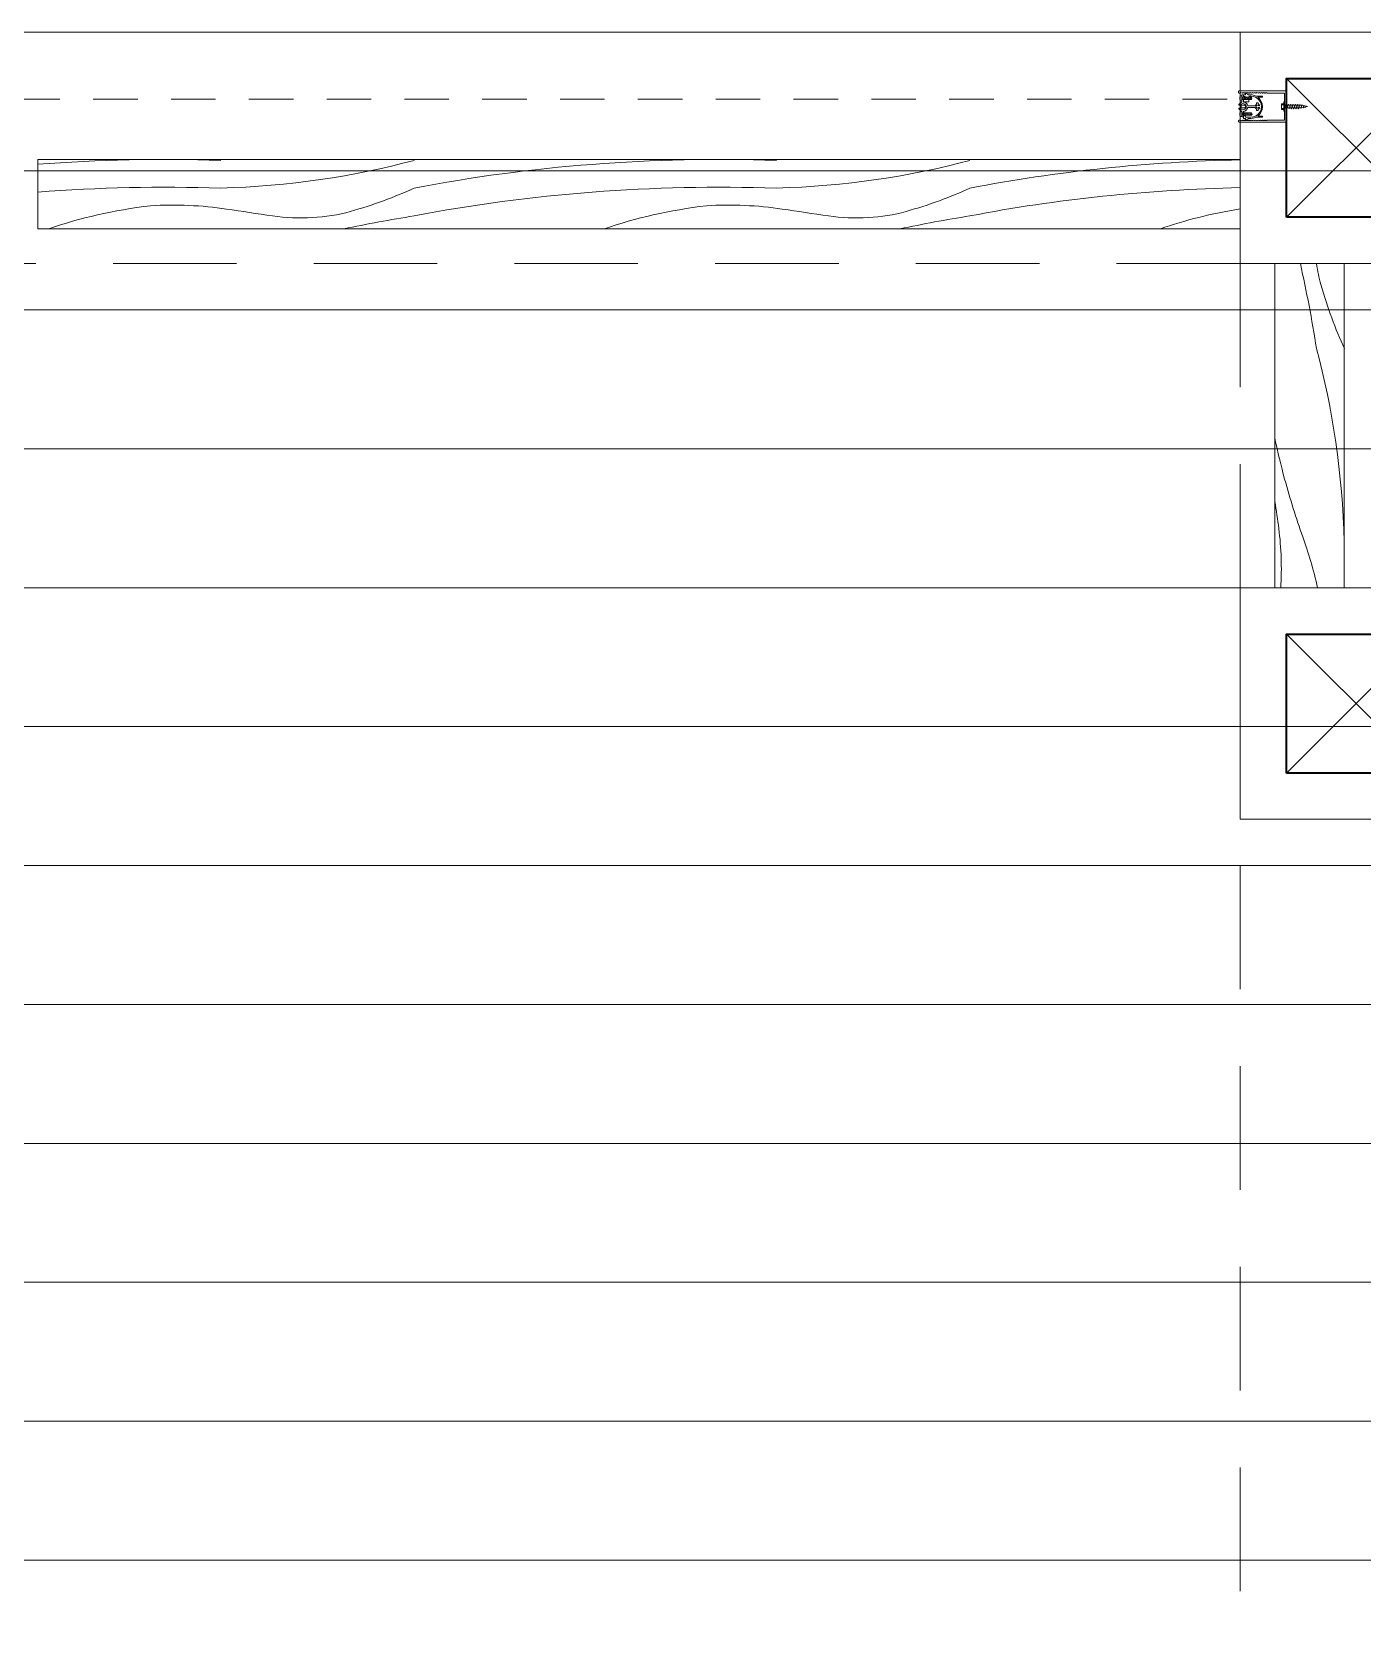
# Model space of a CAD drawing. Header units: inches. Extents: x -1373 to 690, y -94 to 608.
# Drawn here: x 274.3 to 331.7, y 375.3 to 444.6 of the extents above; entities that cross this region are included whole.
import ezdxf

# ---------------------------------------------------------------- set-up
doc = ezdxf.new("R2010")
doc.units = ezdxf.units.IN
doc.header["$MEASUREMENT"] = 0
for name, pattern in [('Dashed', [8.666667, 5.333333, -3.333334]), ('PHANTOM2', [1.25, 0.625, -0.125, 0.125, -0.125, 0.125, -0.125]), ('short Dashed', [3.36, 1.92, -1.44])]:
    doc.linetypes.add(name, pattern=pattern)
for name, color, linetype, lineweight, true_color in [('0_Pen_No__21', 7, 'Continuous', 13, 0x3687d9), ('0_Pen_No__22', 7, 'Continuous', 13, 0x650066), ('A-BEAM.N_Pen_No__2', 7, 'Continuous', 18, 0x404040), ('A-COLS.N_Pen_No__21', 7, 'Continuous', 13, 0x3687d9), ('A-COLS.N_Pen_No__22', 7, 'Continuous', 13, 0x650066), ('A-STRS-EXTR.N_Pen_No__2', 7, 'Continuous', 18, 0x404040), ('Skin Separator Lines_Pen_No__25', 7, 'Continuous', 35, 0xd9610b)]:
    doc.layers.add(name, color=color, linetype=linetype, lineweight=lineweight, true_color=true_color)
for name, color, linetype in [('A-BEAM.N', 7, 'Continuous'), ('A-COLS.N', 7, 'Continuous'), ('A-STRS-EXTR.N', 7, 'Continuous'), ('A-WALL-PRTL.N', 7, 'Continuous')]:
    doc.layers.add(name, color=color, linetype=linetype)
doc.layers.add('A-WALL-PRTL.N_Pen_No__23', color=7, linetype='Continuous', lineweight=20)
doc.layers.add('Cover Fills_Pen_No__96', color=8, linetype='Continuous', lineweight=18)

# ---------------------------------------------------------------- blocks, each defined once
blk = doc.blocks.new('Slab_6', base_point=(-3.566, 312.638))
at = {"layer": 'Cover Fills_Pen_No__96', "linetype": 'Continuous', "lineweight": 18}
h = blk.add_hatch(dxfattribs=at)
h.set_pattern_fill('06___Parallel_06__H', color=8, style=0, pattern_type=2)
h.set_pattern_definition([(0, (214.9315, 384.6384), (0, 6), [])])
h.paths.add_polyline_path([(-3.566, 312.638), (484.434, 312.638), (484.434, 336.638), (628.434, 336.638), (628.434, 328.638), (676.434, 328.638), (676.434, 384.638), (628.434, 384.638), (628.434, 420.638), (336.434, 420.638), (336.434, 444.638), (36.434, 444.638), (36.434, 424.638), (-3.566, 424.638)])
at = {"layer": 'A-STRS-EXTR.N_Pen_No__2', "color": 49, "linetype": 'Continuous', "lineweight": 18, "true_color": 0x404040, "flags": 128}
blk.add_lwpolyline([(-3.566, 312.638), (484.434, 312.638), (484.434, 336.638), (628.434, 336.638), (628.434, 328.638), (676.434, 328.638), (676.434, 384.638), (628.434, 384.638), (628.434, 420.638), (336.434, 420.638), (336.434, 444.638), (36.434, 444.638), (36.434, 424.638), (-3.566, 424.638)], close=True, dxfattribs=at)
blk = doc.blocks.new('*X20')
at = {"layer": 'Cover Fills_Pen_No__96', "color": 8, "linetype": 'Continuous', "lineweight": 18}
for centre, major_axis, start_param, end_param in [((313.12, 420.416), (0, 34.865), 5.020047, 5.132587), ((331.799, 435.857), (0, 4.308), 1.857668, 2.085956), ((336.347, 441.006), (0, 14.758), 2.085956, 2.31825), ((320.908, 421.38), (0, 20.091), 4.774161, 5.210188), ((337.291, 435.011), (0, 20.319), 1.970951, 2.06717), ((338.356, 436.165), (0, 22.741), 2.06717, 2.196749), ((318.337, 418.189), (0, 20.166), 4.96294, 5.023959), ((324.713, 421.452), (0, 7.003), 4.595942, 4.96294), ((323.964, 415.356), (0, 12.777), 5.138628, 5.338342)]:
    blk.add_ellipse(centre, major_axis=major_axis, ratio=0.5, start_param=start_param, end_param=end_param, dxfattribs=at)
blk = doc.blocks.new('Slab_15', base_point=(330.934, 420.638))
at = {"layer": 'A-WALL-PRTL.N_Pen_No__23', "color": 7, "linetype": 'Continuous', "lineweight": 20, "flags": 128}
blk.add_lwpolyline([(330.934, 420.638), (327.934, 420.638), (327.934, 434.638), (330.934, 434.638)], close=True, dxfattribs=at)
at = {"layer": 'A-WALL-PRTL.N', "color": 7, "linetype": 'Continuous', "lineweight": 20}
blk.add_blockref('*X20', (0, 0), dxfattribs=at)
blk = doc.blocks.new('*X22')
at = {"layer": 'Cover Fills_Pen_No__96', "color": 8, "linetype": 'Continuous', "lineweight": 18}
for centre, major_axis, start_param, end_param in [((280.01, 420.841), (36.594, 0), 1.504981, 1.721279), ((281.176, 447.925), (20.091, 0), 4.774161, 5.210188), ((304.01, 420.841), (36.594, 0), 1.504981, 1.941007), ((305.176, 447.925), (20.091, 0), 4.774161, 5.210188), ((328.01, 420.841), (36.594, 0), 1.613863, 1.941007), ((304.01, 419.641), (36.594, 0), 1.504981, 1.941007), ((280.01, 419.641), (36.594, 0), 1.504981, 1.721279), ((280.737, 443.311), (14.758, 0), 5.227548, 5.459843), ((304.737, 443.311), (14.758, 0), 5.227548, 5.459843), ((328.01, 419.641), (36.594, 0), 1.613863, 1.941007), ((282.387, 430.929), (12.777, 0), 1.807645, 2.187993), ((280.341, 433.119), (8.096, 0), 1.279522, 1.688594), ((492.894, 787.609), (732.06, 0), 4.421115, 4.423958), ((285.886, 438.764), (4.308, 0), 4.423958, 5.227548), ((301.328, 420.085), (34.865, 0), 1.878454, 1.971211), ((306.387, 430.929), (12.777, 0), 1.807645, 2.187993), ((304.341, 433.119), (8.096, 0), 1.279522, 1.688594), ((516.894, 787.609), (732.06, 0), 4.421115, 4.423958), ((309.886, 438.764), (4.308, 0), 4.423958, 5.227548), ((325.328, 420.085), (34.865, 0), 1.878454, 1.971211), ((330.387, 430.929), (12.777, 0), 1.885345, 2.187993)]:
    blk.add_ellipse(centre, major_axis=major_axis, ratio=0.5, start_param=start_param, end_param=end_param, dxfattribs=at)
blk = doc.blocks.new('Slab_16', base_point=(274.524, 439.138))
at = {"layer": 'A-WALL-PRTL.N_Pen_No__23', "color": 7, "linetype": 'Continuous', "lineweight": 20, "flags": 128}
blk.add_lwpolyline([(274.524, 439.138), (274.524, 436.138), (326.434, 436.138), (326.434, 439.138)], close=True, dxfattribs=at)
at = {"layer": 'A-WALL-PRTL.N', "color": 7, "linetype": 'Continuous', "lineweight": 20}
blk.add_blockref('*X22', (0, 0), dxfattribs=at)
blk = doc.blocks.new('Beam_1', base_point=(331.434, 439.638))
at = {"layer": 'A-BEAM.N_Pen_No__2', "color": 49, "linetype": 'Dashed', "lineweight": 18, "true_color": 0x404040}
for p, q in [((336.434, 444.638), (36.434, 444.638)), ((326.434, 434.638), (46.434, 434.638))]:
    blk.add_line(p, q, dxfattribs=at)
blk = doc.blocks.new('Beam_3', base_point=(331.434, 439.638))
at = {"layer": 'A-BEAM.N_Pen_No__2', "color": 49, "linetype": 'Dashed', "lineweight": 18, "true_color": 0x404040}
blk.add_line((326.434, 434.638), (326.434, 312.638), dxfattribs=at)
blk = doc.blocks.new('Column_7', base_point=(331.434, 439.638))
at = {"layer": 'A-COLS.N_Pen_No__21', "color": 145, "linetype": 'Continuous', "lineweight": 13, "true_color": 0x3687d9}
for p, q in [((328.434, 436.638), (334.434, 442.638)), ((334.434, 436.638), (328.434, 442.638))]:
    blk.add_line(p, q, dxfattribs=at)
at = {"layer": 'A-COLS.N_Pen_No__22', "color": 206, "linetype": 'Continuous', "lineweight": 13, "true_color": 0x650066, "flags": 128}
blk.add_lwpolyline([(326.434, 434.638), (336.434, 434.638), (336.434, 444.638), (326.434, 444.638)], close=True, dxfattribs=at)
at = {"layer": 'Skin Separator Lines_Pen_No__25', "color": 32, "linetype": 'Continuous', "lineweight": 35, "true_color": 0xd9610b, "flags": 128}
blk.add_lwpolyline([(328.434, 436.638), (328.434, 442.638), (334.434, 442.638), (334.434, 436.638)], close=True, dxfattribs=at)
blk = doc.blocks.new('Column_28', base_point=(331.434, 415.638))
at = {"layer": 'A-COLS.N_Pen_No__21', "color": 145, "linetype": 'Continuous', "lineweight": 13, "true_color": 0x3687d9}
for p, q in [((328.434, 412.638), (334.434, 418.638)), ((334.434, 412.638), (328.434, 418.638))]:
    blk.add_line(p, q, dxfattribs=at)
at = {"layer": 'A-COLS.N_Pen_No__22', "color": 206, "linetype": 'Continuous', "lineweight": 13, "true_color": 0x650066, "flags": 128}
blk.add_lwpolyline([(326.434, 410.638), (336.434, 410.638), (336.434, 420.638), (326.434, 420.638)], close=True, dxfattribs=at)
at = {"layer": 'Skin Separator Lines_Pen_No__25', "color": 32, "linetype": 'Continuous', "lineweight": 35, "true_color": 0xd9610b, "flags": 128}
blk.add_lwpolyline([(328.434, 412.638), (328.434, 418.638), (334.434, 418.638), (334.434, 412.638)], close=True, dxfattribs=at)

msp = doc.modelspace()

# ---------------------------------------------------------------- linework, layer by layer
at = {"layer": '0_Pen_No__21', "color": 145, "linetype": 'short Dashed', "lineweight": 13, "true_color": 0x3687d9}
msp.add_line((216.434, 441.74), (326.434, 441.74), dxfattribs=at)
at = {"layer": '0_Pen_No__22', "color": 206, "linetype": 'Continuous', "lineweight": 13, "true_color": 0x650066}
for p, q in [((326.372, 442.019), (326.372, 442.087)), ((326.388, 442.103), (328.434, 442.103)), ((326.388, 442.004), (326.424, 442.004)), ((326.422, 441.835), (326.422, 441.731)), ((326.512, 441.892), (326.458, 441.892)), ((326.512, 441.675), (326.458, 441.675)), ((326.512, 441.892), (326.512, 441.675)), ((326.921, 441.835), (326.512, 441.835)), ((326.921, 441.731), (326.512, 441.731)), ((326.563, 441.847), (326.514, 441.731)), ((326.582, 441.925), (326.515, 441.925)), ((326.515, 441.925), (326.515, 441.822)), ((326.515, 441.763), (326.515, 441.611)), ((326.517, 442.004), (326.523, 442.004)), ((326.617, 441.847), (326.563, 441.719)), ((326.563, 441.835), (326.563, 441.847)), ((326.563, 441.719), (326.563, 441.731)), ((326.582, 441.852), (326.582, 441.925)), ((326.641, 441.852), (326.582, 441.852)), ((326.582, 441.734), (326.641, 441.734)), ((326.582, 441.617), (326.582, 441.734)), ((326.584, 441.925), (326.584, 441.859)), ((326.661, 441.925), (326.584, 441.925)), ((326.584, 441.859), (326.657, 441.859)), ((326.584, 441.725), (326.584, 441.632)), ((326.657, 441.725), (326.584, 441.725)), ((326.584, 441.632), (326.812, 441.632)), ((326.616, 442.004), (326.622, 442.004)), ((326.671, 441.847), (326.617, 441.719)), ((326.617, 441.835), (326.617, 441.847)), ((326.617, 441.719), (326.617, 441.731)), ((326.641, 441.734), (326.641, 441.852)), ((326.657, 441.859), (326.657, 441.725)), ((326.661, 442.018), (326.661, 441.925)), ((326.798, 441.925), (326.661, 442.018)), ((326.725, 441.847), (326.671, 441.719)), ((326.671, 441.835), (326.671, 441.847)), ((326.671, 441.719), (326.671, 441.731)), ((326.715, 442.004), (326.721, 442.004)), ((326.725, 441.835), (326.725, 441.847)), ((326.779, 441.847), (326.725, 441.719)), ((326.725, 441.719), (326.725, 441.731)), ((326.832, 441.847), (326.779, 441.719)), ((326.779, 441.835), (326.779, 441.847)), ((326.779, 441.719), (326.779, 441.731)), ((326.945, 441.783), (326.791, 441.748)), ((326.895, 441.925), (326.798, 441.925)), ((326.812, 441.841), (326.849, 441.878)), ((326.812, 441.632), (326.812, 441.841)), ((326.814, 442.004), (326.82, 442.004)), ((326.832, 441.835), (326.832, 441.847)), ((326.849, 441.878), (326.895, 441.878)), ((326.921, 441.835), (326.868, 441.766)), ((326.913, 442.004), (326.919, 442.004)), ((326.921, 441.835), (326.945, 441.783)), ((326.945, 441.783), (326.921, 441.731)), ((327.012, 442.004), (327.018, 442.004)), ((327.402, 441.878), (327.109, 441.878)), ((327.111, 442.004), (327.117, 442.004)), ((327.149, 441.526), (327.149, 441.579)), ((327.159, 441.589), (327.208, 441.589)), ((327.402, 441.83), (327.205, 441.83)), ((327.21, 442.004), (327.216, 442.004)), ((327.218, 441.579), (327.218, 441.53)), ((327.308, 442.004), (327.315, 442.004)), ((327.402, 441.878), (327.402, 441.83)), ((327.407, 442.004), (327.414, 442.004)), ((327.506, 442.004), (327.513, 442.004)), ((327.605, 442.004), (328.335, 442.004)), ((328.218, 441.545), (328.317, 441.545)), ((328.218, 441.545), (328.218, 441.297)), ((328.317, 441.62), (328.347, 441.62)), ((328.317, 441.62), (328.317, 441.222)), ((328.347, 441.62), (328.347, 441.222)), ((328.351, 441.988), (328.351, 440.857)), ((328.45, 442.087), (328.45, 440.758)), ((326.385, 441.505), (326.385, 441.493)), ((326.385, 441.341), (326.385, 441.33)), ((326.388, 440.841), (326.424, 440.841)), ((326.399, 441.479), (326.438, 441.479)), ((326.438, 441.356), (326.399, 441.356)), ((326.425, 441.148), (326.425, 441.044)), ((326.515, 441.204), (326.461, 441.204)), ((326.515, 440.987), (326.461, 440.987)), ((326.515, 441.223), (326.515, 441.107)), ((326.515, 441.204), (326.515, 440.987)), ((326.924, 441.148), (326.515, 441.148)), ((326.515, 441.077), (326.515, 440.985)), ((326.924, 441.044), (326.515, 441.044)), ((326.515, 440.985), (326.582, 440.985)), ((326.566, 441.16), (326.517, 441.044)), ((326.517, 440.841), (326.523, 440.841)), ((326.62, 441.16), (326.566, 441.031)), ((326.566, 441.148), (326.566, 441.16)), ((326.566, 441.031), (326.566, 441.044)), ((326.582, 440.985), (326.582, 441.218)), ((326.616, 440.841), (326.622, 440.841)), ((326.674, 441.16), (326.62, 441.031)), ((326.62, 441.148), (326.62, 441.16)), ((326.62, 441.031), (326.62, 441.044)), ((326.728, 441.16), (326.674, 441.031)), ((326.674, 441.148), (326.674, 441.16)), ((326.674, 441.031), (326.674, 441.044)), ((326.715, 440.841), (326.721, 440.841)), ((326.728, 441.148), (326.728, 441.16)), ((326.781, 441.16), (326.728, 441.031)), ((326.728, 441.031), (326.728, 441.044)), ((326.762, 441.453), (327.08, 441.453)), ((327.08, 441.384), (326.762, 441.384)), ((326.835, 441.16), (326.781, 441.031)), ((326.781, 441.148), (326.781, 441.16)), ((326.781, 441.031), (326.781, 441.044)), ((326.948, 441.096), (326.794, 441.061)), ((326.814, 440.841), (326.82, 440.841)), ((326.835, 441.148), (326.835, 441.16)), ((326.924, 441.148), (326.871, 441.078)), ((326.913, 440.841), (326.919, 440.841)), ((326.924, 441.148), (326.948, 441.096)), ((326.948, 441.096), (326.924, 441.044)), ((327.012, 440.841), (327.018, 440.841)), ((327.402, 440.958), (327.109, 440.958)), ((327.111, 440.841), (327.117, 440.841)), ((327.149, 441.258), (327.149, 441.311)), ((327.208, 441.248), (327.159, 441.248)), ((327.402, 441.006), (327.205, 441.006)), ((327.21, 440.841), (327.216, 440.841)), ((327.218, 441.307), (327.218, 441.258)), ((327.308, 440.841), (327.315, 440.841)), ((327.402, 440.958), (327.402, 441.006)), ((327.407, 440.841), (327.414, 440.841)), ((327.506, 440.841), (327.513, 440.841)), ((327.605, 440.841), (328.335, 440.841)), ((328.218, 441.5), (328.317, 441.5)), ((328.218, 441.341), (328.317, 441.341)), ((328.218, 441.297), (328.317, 441.297)), ((328.317, 441.222), (328.347, 441.222)), ((328.347, 441.515), (328.401, 441.481)), ((328.347, 441.327), (328.414, 441.515)), ((328.347, 441.361), (328.359, 441.361)), ((328.347, 441.327), (328.357, 441.327)), ((328.357, 441.327), (328.424, 441.515)), ((328.37, 441.361), (328.459, 441.361)), ((328.412, 441.481), (328.501, 441.481)), ((328.414, 441.515), (328.424, 441.515)), ((328.437, 441.481), (328.424, 441.515)), ((328.446, 441.327), (328.434, 441.361)), ((328.446, 441.327), (328.513, 441.515)), ((328.446, 441.327), (328.457, 441.327)), ((328.457, 441.327), (328.524, 441.515)), ((328.469, 441.361), (328.558, 441.361)), ((328.511, 441.481), (328.6, 441.481)), ((328.513, 441.515), (328.524, 441.515)), ((328.536, 441.481), (328.524, 441.515)), ((328.546, 441.327), (328.533, 441.361)), ((328.546, 441.327), (328.612, 441.515)), ((328.546, 441.327), (328.556, 441.327)), ((328.556, 441.327), (328.623, 441.515)), ((328.568, 441.361), (328.657, 441.361)), ((328.611, 441.481), (328.699, 441.481)), ((328.612, 441.515), (328.623, 441.515)), ((328.635, 441.481), (328.623, 441.515)), ((328.645, 441.327), (328.633, 441.361)), ((328.645, 441.327), (328.712, 441.515)), ((328.645, 441.327), (328.656, 441.327)), ((328.656, 441.327), (328.722, 441.515)), ((328.668, 441.361), (328.757, 441.361)), ((328.71, 441.481), (328.799, 441.481)), ((328.712, 441.515), (328.722, 441.515)), ((328.735, 441.481), (328.722, 441.515)), ((328.744, 441.327), (328.732, 441.361)), ((328.744, 441.327), (328.811, 441.515)), ((328.744, 441.327), (328.755, 441.327)), ((328.755, 441.327), (328.822, 441.515)), ((328.767, 441.361), (328.856, 441.361)), ((328.809, 441.481), (328.898, 441.481)), ((328.811, 441.515), (328.822, 441.515)), ((328.834, 441.481), (328.822, 441.515)), ((328.844, 441.327), (328.831, 441.361)), ((328.844, 441.327), (328.911, 441.515)), ((328.844, 441.327), (328.854, 441.327)), ((328.854, 441.327), (328.921, 441.515)), ((328.867, 441.361), (328.955, 441.361)), ((328.909, 441.481), (328.998, 441.481)), ((328.911, 441.515), (328.921, 441.515)), ((328.933, 441.481), (328.921, 441.515)), ((328.943, 441.327), (328.931, 441.361)), ((328.943, 441.327), (329.006, 441.504)), ((328.943, 441.327), (328.954, 441.327)), ((328.954, 441.327), (329.015, 441.501)), ((328.966, 441.361), (329.055, 441.361)), ((329.015, 441.501), (329.006, 441.504)), ((329.008, 441.481), (329.097, 441.481)), ((329.023, 441.481), (329.015, 441.501)), ((329.05, 441.349), (329.046, 441.361)), ((329.05, 441.349), (329.1, 441.49)), ((329.062, 441.352), (329.05, 441.349)), ((329.062, 441.352), (329.11, 441.488)), ((329.065, 441.361), (329.099, 441.361)), ((329.11, 441.488), (329.099, 441.491)), ((329.268, 441.403), (329.099, 441.361)), ((329.188, 441.458), (329.107, 441.479)), ((329.115, 441.477), (329.111, 441.488)), ((329.154, 441.362), (329.15, 441.374)), ((329.154, 441.362), (329.192, 441.468)), ((329.166, 441.365), (329.154, 441.362)), ((329.166, 441.365), (329.201, 441.465)), ((329.201, 441.465), (329.192, 441.468)), ((329.28, 441.436), (329.198, 441.456)), ((329.205, 441.454), (329.201, 441.465)), ((329.263, 441.389), (329.259, 441.401)), ((329.263, 441.389), (329.283, 441.445)), ((329.275, 441.391), (329.263, 441.389)), ((329.275, 441.391), (329.293, 441.443)), ((329.34, 441.421), (329.28, 441.406)), ((329.293, 441.443), (329.283, 441.445)), ((329.34, 441.421), (329.29, 441.433)), ((329.297, 441.432), (329.293, 441.443)), ((326.372, 440.825), (326.372, 440.758)), ((326.388, 440.742), (328.434, 440.742))]:
    msp.add_line(p, q, dxfattribs=at)
at = {"layer": '0_Pen_No__22', "color": 206, "linetype": 'PHANTOM2', "lineweight": 13, "true_color": 0x650066}
for p, q in [((326.475, 441.479), (326.642, 441.479)), ((326.475, 441.479), (326.475, 441.361)), ((326.475, 441.361), (326.642, 441.361)), ((326.642, 441.479), (326.672, 441.45)), ((326.642, 441.361), (326.672, 441.39)), ((326.672, 441.39), (326.672, 441.45))]:
    msp.add_line(p, q, dxfattribs=at)
at = {"layer": '0_Pen_No__22', "color": 206, "linetype": 'Continuous', "lineweight": 13, "true_color": 0x650066, "flags": 128}
msp.add_lwpolyline([(326.895, 441.878, -1.000034), (326.895, 440.958), (326.688, 440.958), (326.651, 440.996), (326.651, 441.042), (326.584, 441.042), (326.584, 440.911), (326.661, 440.911), (326.661, 440.818), (326.798, 440.911), (326.895, 440.911)], format="xyb", dxfattribs=at)
at = {"layer": '0_Pen_No__22', "color": 206, "linetype": 'Continuous', "lineweight": 13, "true_color": 0x650066}
for centre, radius, start, end in [((326.388, 442.087), 0.0158, 90, 180), ((326.388, 442.019), 0.0158, 180, 270), ((326.564, 441.417), 0.2, 104.18398, 153.998), ((326.49, 441.832), 0.0673, 118.06713, 177.44794), ((326.492, 441.736), 0.0697, 183.66485, 240.82009), ((326.471, 441.963), 0.0618, 41.61225, 138.38775), ((326.564, 441.417), 0.133, 211.40595, 148.59405), ((326.515, 441.793), 0.0295, 270, 90), ((326.57, 441.963), 0.0618, 41.61225, 138.38775), ((326.564, 441.417), 0.2, 55.03706, 84.98375), ((326.669, 441.963), 0.0618, 41.61225, 138.38775), ((326.564, 441.417), 0.2, 9.56912, 55.03706), ((326.767, 441.963), 0.0618, 41.61225, 138.38775), ((326.866, 441.963), 0.0618, 41.61225, 138.38775), ((326.895, 441.418), 0.507, 64.95601, 90), ((326.965, 441.963), 0.0618, 41.61225, 138.38775), ((327.064, 441.963), 0.0618, 41.61225, 138.38775), ((327.163, 441.963), 0.0618, 41.61225, 138.38775), ((327.139, 441.526), 0.00986, 294.95299, 0), ((327.159, 441.579), 0.00986, 90, 180), ((327.207, 441.825), 0.00613, 115.83901, 208.93362), ((326.895, 441.418), 0.507, 307.22955, 52.79942), ((327.208, 441.579), 0.00986, 0, 90), ((327.262, 441.963), 0.0618, 41.61225, 138.38775), ((327.228, 441.53), 0.00986, 180, 250.80516), ((327.189, 441.419), 0.108, 47.89005, 70.80516), ((327.361, 441.963), 0.0618, 41.61225, 138.38775), ((327.46, 441.963), 0.0618, 41.61225, 138.38775), ((327.559, 441.963), 0.0618, 41.61225, 138.38775), ((328.335, 441.988), 0.0158, 0, 90), ((328.434, 442.087), 0.0158, 0, 90), ((326.388, 440.825), 0.0158, 90, 180), ((326.399, 441.493), 0.0142, 180, 270), ((326.399, 441.341), 0.0142, 90, 180), ((326.564, 441.417), 0.2, 206.002, 255.81602), ((326.471, 440.882), 0.0618, 221.61225, 318.38775), ((326.492, 441.145), 0.0673, 118.06713, 177.44794), ((326.495, 441.048), 0.0697, 183.66485, 240.82009), ((326.438, 441.493), 0.0142, 270, 333.43129), ((326.438, 441.341), 0.0142, 26.56873, 90), ((326.515, 441.092), 0.0149, 270, 90), ((326.57, 440.882), 0.0618, 221.61225, 318.38775), ((326.564, 441.417), 0.2, 275.01625, 304.96294), ((326.669, 440.882), 0.0618, 221.61225, 318.38775), ((326.564, 441.417), 0.2, 304.96294, 312.44583), ((326.703, 441.274), 0.0056, 223.68704, 44.41556), ((326.564, 441.417), 0.2, 315.65676, 317.47905), ((326.715, 441.286), 0.0056, 228.77313, 49.39591), ((326.564, 441.417), 0.2, 320.68999, 350.43088), ((326.767, 440.882), 0.0618, 221.61225, 318.38775), ((326.866, 440.882), 0.0618, 221.61225, 318.38775), ((326.895, 441.418), 0.507, 270.0039, 294.97749), ((326.965, 440.882), 0.0618, 221.61225, 318.38775), ((327.064, 440.882), 0.0618, 221.61225, 318.38775), ((327.08, 441.463), 0.00986, 270, 337.95541), ((327.08, 441.374), 0.00986, 22.04459, 90), ((327.189, 441.419), 0.108, 114.95299, 157.95541), ((327.189, 441.419), 0.108, 202.04459, 245.04701), ((327.163, 440.882), 0.0618, 221.61225, 318.38775), ((327.189, 441.419), 0.0592, 90, 270), ((327.139, 441.311), 0.00986, 0, 65.04701), ((327.159, 441.258), 0.00986, 180, 270), ((327.189, 441.419), 0.0592, 47.89005, 90), ((327.189, 441.419), 0.0592, 270, 312.10995), ((327.207, 441.011), 0.00613, 151.06638, 244.16099), ((327.208, 441.258), 0.00986, 270, 0), ((327.262, 440.882), 0.0618, 221.61225, 318.38775), ((327.228, 441.307), 0.00986, 109.19484, 180), ((327.189, 441.419), 0.108, 289.19484, 312.10995), ((327.245, 441.481), 0.0246, 227.89005, 270), ((327.245, 441.356), 0.0246, 90, 132.10995), ((327.245, 441.481), 0.0246, 270, 47.89005), ((327.245, 441.356), 0.0246, 312.10995, 90), ((327.361, 440.882), 0.0618, 221.61225, 318.38775), ((327.46, 440.882), 0.0618, 221.61225, 318.38775), ((327.559, 440.882), 0.0618, 221.61225, 318.38775), ((328.335, 440.857), 0.0158, 270, 0), ((326.388, 440.758), 0.0158, 180, 270), ((328.434, 440.758), 0.0158, 270, 0)]:
    msp.add_arc(centre, radius, start, end, dxfattribs=at)

# ---------------------------------------------------------------- block references
at = {"layer": 'A-BEAM.N', "color": 49, "lineweight": 18, "true_color": 0x404040}
for name in ['Beam_1', 'Beam_3']:
    msp.add_blockref(name, (331.434, 439.638), dxfattribs=at)
at = {"layer": 'A-COLS.N', "color": 32, "lineweight": 35, "true_color": 0xd9610b}
for name, p in [('Column_7', (331.434, 439.638)), ('Column_28', (331.434, 415.638))]:
    msp.add_blockref(name, p, dxfattribs=at)
at = {"layer": 'A-STRS-EXTR.N', "color": 49, "linetype": 'Continuous', "lineweight": 18, "true_color": 0x404040}
msp.add_blockref('Slab_6', (-3.566, 312.638), dxfattribs=at)
at = {"layer": 'A-WALL-PRTL.N', "color": 7, "linetype": 'Continuous', "lineweight": 20}
for name, p in [('Slab_16', (274.524, 439.138)), ('Slab_15', (330.934, 420.638))]:
    msp.add_blockref(name, p, dxfattribs=at)

doc.saveas('drawing.dxf')
